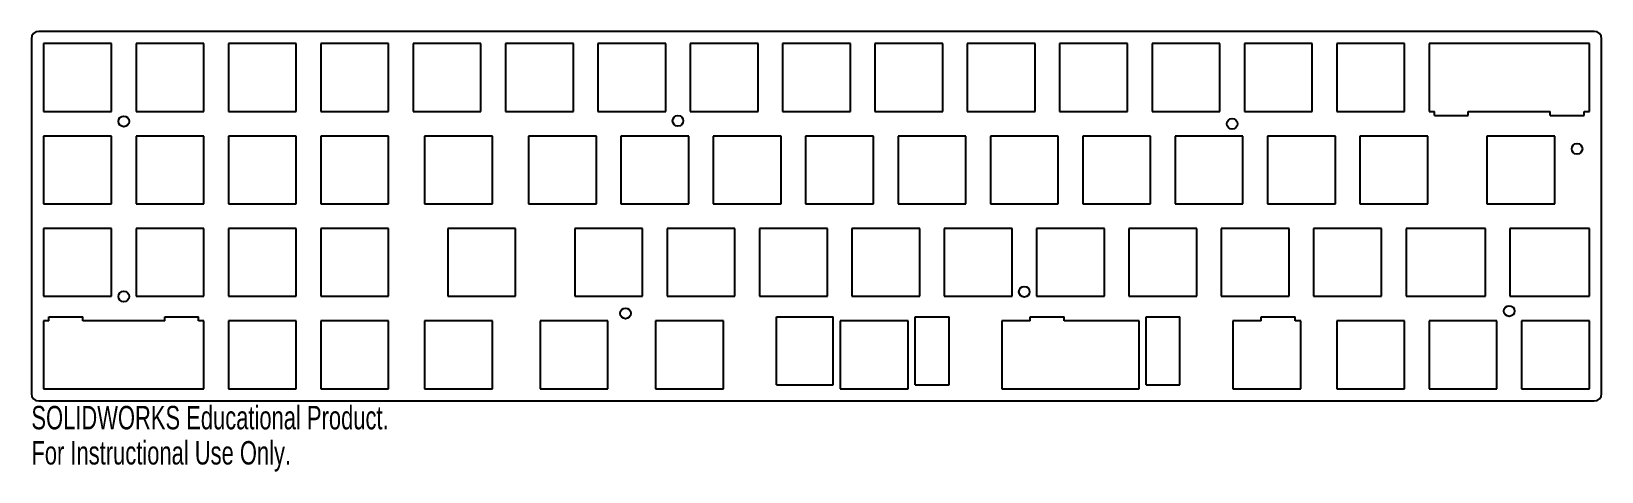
# Model space of a CAD drawing. Header units: millimetres. Extents: x -162 to 162, y -53 to 38.
import ezdxf

# ---------------------------------------------------------------- set-up
doc = ezdxf.new("R2010")
doc.units = ezdxf.units.MM
doc.styles.add('SLDTEXTSTYLE0', font='TXT', dxfattribs={"width": 0.7})

msp = doc.modelspace()

# ---------------------------------------------------------------- linework, layer by layer
at = {"color": 7, "linetype": 'Continuous', "lineweight": 25}
for p, q in [((-161.925, 36.6), (-161.925, -36.6)), ((160.425, 38.1), (-160.425, 38.1)), ((161.925, -36.6), (161.925, 36.6)), ((-145.4, 35.575), (-159.4, 35.575)), ((-159.4, 35.575), (-159.4, 21.575)), ((-145.4, 21.575), (-145.4, 35.575)), ((-126.35, 35.575), (-140.35, 35.575)), ((-140.35, 35.575), (-140.35, 21.575)), ((-126.35, 21.575), (-126.35, 35.575)), ((-107.3, 35.575), (-121.3, 35.575)), ((-121.3, 35.575), (-121.3, 21.575)), ((-107.3, 21.575), (-107.3, 35.575)), ((-88.25, 35.575), (-102.25, 35.575)), ((-102.25, 35.575), (-102.25, 21.575)), ((-88.25, 21.575), (-88.25, 35.575)), ((-69.2, 35.575), (-83.2, 35.575)), ((-83.2, 35.575), (-83.2, 21.575)), ((-69.2, 21.575), (-69.2, 35.575)), ((-50.15, 35.575), (-64.15, 35.575)), ((-64.15, 35.575), (-64.15, 21.575)), ((-50.15, 21.575), (-50.15, 35.575)), ((-31.1, 35.575), (-45.1, 35.575)), ((-45.1, 35.575), (-45.1, 21.575)), ((-31.1, 21.575), (-31.1, 35.575)), ((-12.05, 35.575), (-26.05, 35.575)), ((-26.05, 35.575), (-26.05, 21.575)), ((-12.05, 21.575), (-12.05, 35.575)), ((7, 35.575), (-7, 35.575)), ((-7, 35.575), (-7, 21.575)), ((7, 21.575), (7, 35.575)), ((26.05, 35.575), (12.05, 35.575)), ((12.05, 35.575), (12.05, 21.575)), ((26.05, 21.575), (26.05, 35.575)), ((45.1, 35.575), (31.1, 35.575)), ((31.1, 35.575), (31.1, 21.575)), ((45.1, 21.575), (45.1, 35.575)), ((64.15, 35.575), (50.15, 35.575)), ((50.15, 35.575), (50.15, 21.575)), ((64.15, 21.575), (64.15, 35.575)), ((83.2, 35.575), (69.2, 35.575)), ((69.2, 35.575), (69.2, 21.575)), ((83.2, 21.575), (83.2, 35.575)), ((102.25, 35.575), (88.25, 35.575)), ((88.25, 35.575), (88.25, 21.575)), ((102.25, 21.575), (102.25, 35.575)), ((121.3, 35.575), (107.3, 35.575)), ((107.3, 35.575), (107.3, 21.575)), ((121.3, 21.575), (121.3, 35.575)), ((159.4, 35.575), (126.35, 35.575)), ((126.35, 35.575), (126.35, 21.575)), ((159.4, 21.575), (159.4, 35.575)), ((-159.4, 21.575), (-145.4, 21.575)), ((-140.35, 21.575), (-126.35, 21.575)), ((-121.3, 21.575), (-107.3, 21.575)), ((-102.25, 21.575), (-88.25, 21.575)), ((-83.2, 21.575), (-69.2, 21.575)), ((-64.15, 21.575), (-50.15, 21.575)), ((-45.1, 21.575), (-31.1, 21.575)), ((-26.05, 21.575), (-12.05, 21.575)), ((-7, 21.575), (7, 21.575)), ((12.05, 21.575), (26.05, 21.575)), ((31.1, 21.575), (45.1, 21.575)), ((50.15, 21.575), (64.15, 21.575)), ((69.2, 21.575), (83.2, 21.575)), ((88.25, 21.575), (102.25, 21.575)), ((107.3, 21.575), (121.3, 21.575)), ((126.35, 21.575), (127.437, 21.575)), ((127.437, 20.775), (127.437, 21.575)), ((127.437, 20.775), (134.437, 20.775)), ((134.437, 20.775), (134.437, 21.575)), ((134.437, 21.575), (151.313, 21.575)), ((151.313, 20.775), (151.313, 21.575)), ((151.313, 20.775), (158.313, 20.775)), ((158.313, 20.775), (158.313, 21.575)), ((158.313, 21.575), (159.4, 21.575)), ((-145.4, 16.525), (-159.4, 16.525)), ((-159.4, 16.525), (-159.4, 2.525)), ((-145.4, 2.525), (-145.4, 16.525)), ((-126.35, 16.525), (-140.35, 16.525)), ((-140.35, 16.525), (-140.35, 2.525)), ((-126.35, 2.525), (-126.35, 16.525)), ((-107.3, 16.525), (-121.3, 16.525)), ((-121.3, 16.525), (-121.3, 2.525)), ((-107.3, 2.525), (-107.3, 16.525)), ((-88.25, 16.525), (-102.25, 16.525)), ((-102.25, 16.525), (-102.25, 2.525)), ((-88.25, 2.525), (-88.25, 16.525)), ((-66.81875, 16.525), (-80.81875, 16.525)), ((-80.81875, 16.525), (-80.81875, 2.525)), ((-66.81875, 2.525), (-66.81875, 16.525)), ((-45.3875, 16.525), (-59.3875, 16.525)), ((-59.3875, 16.525), (-59.3875, 2.525)), ((-45.3875, 2.525), (-45.3875, 16.525)), ((-26.3375, 16.525), (-40.3375, 16.525)), ((-40.3375, 16.525), (-40.3375, 2.525)), ((-26.3375, 2.525), (-26.3375, 16.525)), ((-7.2875, 16.525), (-21.2875, 16.525)), ((-21.2875, 16.525), (-21.2875, 2.525)), ((-7.2875, 2.525), (-7.2875, 16.525)), ((11.7625, 16.525), (-2.2375, 16.525)), ((-2.2375, 16.525), (-2.2375, 2.525)), ((11.7625, 2.525), (11.7625, 16.525)), ((30.8125, 16.525), (16.8125, 16.525)), ((16.8125, 16.525), (16.8125, 2.525)), ((30.8125, 2.525), (30.8125, 16.525)), ((49.8625, 16.525), (35.8625, 16.525)), ((35.8625, 16.525), (35.8625, 2.525)), ((49.8625, 2.525), (49.8625, 16.525)), ((68.9125, 16.525), (54.9125, 16.525)), ((54.9125, 16.525), (54.9125, 2.525)), ((68.9125, 2.525), (68.9125, 16.525)), ((87.9625, 16.525), (73.9625, 16.525)), ((73.9625, 16.525), (73.9625, 2.525)), ((87.9625, 2.525), (87.9625, 16.525)), ((107.0125, 16.525), (93.0125, 16.525)), ((93.0125, 16.525), (93.0125, 2.525)), ((107.0125, 2.525), (107.0125, 16.525)), ((126.0625, 16.525), (112.0625, 16.525)), ((112.0625, 16.525), (112.0625, 2.525)), ((126.0625, 2.525), (126.0625, 16.525)), ((152.25625, 16.525), (138.25625, 16.525)), ((138.25625, 16.525), (138.25625, 2.525)), ((152.25625, 2.525), (152.25625, 16.525)), ((-159.4, 2.525), (-145.4, 2.525)), ((-140.35, 2.525), (-126.35, 2.525)), ((-121.3, 2.525), (-107.3, 2.525)), ((-102.25, 2.525), (-88.25, 2.525)), ((-80.81875, 2.525), (-66.81875, 2.525)), ((-59.3875, 2.525), (-45.3875, 2.525)), ((-40.3375, 2.525), (-26.3375, 2.525)), ((-21.2875, 2.525), (-7.2875, 2.525)), ((-2.2375, 2.525), (11.7625, 2.525)), ((16.8125, 2.525), (30.8125, 2.525)), ((35.8625, 2.525), (49.8625, 2.525)), ((54.9125, 2.525), (68.9125, 2.525)), ((73.9625, 2.525), (87.9625, 2.525)), ((93.0125, 2.525), (107.0125, 2.525)), ((112.0625, 2.525), (126.0625, 2.525)), ((138.25625, 2.525), (152.25625, 2.525)), ((-145.4, -2.525), (-159.4, -2.525)), ((-159.4, -2.525), (-159.4, -16.525)), ((-145.4, -16.525), (-145.4, -2.525)), ((-126.35, -2.525), (-140.35, -2.525)), ((-140.35, -2.525), (-140.35, -16.525)), ((-126.35, -16.525), (-126.35, -2.525)), ((-107.3, -2.525), (-121.3, -2.525)), ((-121.3, -2.525), (-121.3, -16.525)), ((-107.3, -16.525), (-107.3, -2.525)), ((-88.25, -2.525), (-102.25, -2.525)), ((-102.25, -2.525), (-102.25, -16.525)), ((-88.25, -16.525), (-88.25, -2.525)), ((-62.05625, -2.525), (-76.05625, -2.525)), ((-76.05625, -2.525), (-76.05625, -16.525)), ((-62.05625, -16.525), (-62.05625, -2.525)), ((-35.8625, -2.525), (-49.8625, -2.525)), ((-49.8625, -2.525), (-49.8625, -16.525)), ((-35.8625, -16.525), (-35.8625, -2.525)), ((-16.8125, -2.525), (-30.8125, -2.525)), ((-30.8125, -2.525), (-30.8125, -16.525)), ((-16.8125, -16.525), (-16.8125, -2.525)), ((2.2375, -2.525), (-11.7625, -2.525)), ((-11.7625, -2.525), (-11.7625, -16.525)), ((2.2375, -16.525), (2.2375, -2.525)), ((21.2875, -2.525), (7.2875, -2.525)), ((7.2875, -2.525), (7.2875, -16.525)), ((21.2875, -16.525), (21.2875, -2.525)), ((40.3375, -2.525), (26.3375, -2.525)), ((26.3375, -2.525), (26.3375, -16.525)), ((40.3375, -16.525), (40.3375, -2.525)), ((59.3875, -2.525), (45.3875, -2.525)), ((45.3875, -2.525), (45.3875, -16.525)), ((59.3875, -16.525), (59.3875, -2.525)), ((78.4375, -2.525), (64.4375, -2.525)), ((64.4375, -2.525), (64.4375, -16.525)), ((78.4375, -16.525), (78.4375, -2.525)), ((97.4875, -2.525), (83.4875, -2.525)), ((83.4875, -2.525), (83.4875, -16.525)), ((97.4875, -16.525), (97.4875, -2.525)), ((116.5375, -2.525), (102.5375, -2.525)), ((102.5375, -2.525), (102.5375, -16.525)), ((116.5375, -16.525), (116.5375, -2.525)), ((137.96875, -2.525), (121.5875, -2.525)), ((121.5875, -2.525), (121.5875, -16.525)), ((137.96875, -16.525), (137.96875, -2.525)), ((159.4, -2.525), (143.01875, -2.525)), ((143.01875, -2.525), (143.01875, -16.525)), ((159.4, -16.525), (159.4, -2.525)), ((-159.4, -16.525), (-145.4, -16.525)), ((-140.35, -16.525), (-126.35, -16.525)), ((-121.3, -16.525), (-107.3, -16.525)), ((-102.25, -16.525), (-88.25, -16.525)), ((-76.05625, -16.525), (-62.05625, -16.525)), ((-49.8625, -16.525), (-35.8625, -16.525)), ((-30.8125, -16.525), (-16.8125, -16.525)), ((-11.7625, -16.525), (2.2375, -16.525)), ((7.2875, -16.525), (21.2875, -16.525)), ((26.3375, -16.525), (40.3375, -16.525)), ((45.3875, -16.525), (59.3875, -16.525)), ((64.4375, -16.525), (78.4375, -16.525)), ((83.4875, -16.525), (97.4875, -16.525)), ((102.5375, -16.525), (116.5375, -16.525)), ((121.5875, -16.525), (137.96875, -16.525)), ((143.01875, -16.525), (159.4, -16.525)), ((-158.313, -21.575), (-159.4, -21.575)), ((-159.4, -21.575), (-159.4, -35.575)), ((-158.313, -20.775), (-151.313, -20.775)), ((-158.313, -21.575), (-158.313, -20.775)), ((-151.313, -21.575), (-151.313, -20.775)), ((-134.437, -21.575), (-151.313, -21.575)), ((-134.437, -20.775), (-127.437, -20.775)), ((-134.437, -21.575), (-134.437, -20.775)), ((-127.437, -21.575), (-127.437, -20.775)), ((-126.35, -21.575), (-127.437, -21.575)), ((-126.35, -35.575), (-126.35, -21.575)), ((-107.3, -21.575), (-121.3, -21.575)), ((-121.3, -21.575), (-121.3, -35.575)), ((-107.3, -35.575), (-107.3, -21.575)), ((-88.25, -21.575), (-102.25, -21.575)), ((-102.25, -21.575), (-102.25, -35.575)), ((-88.25, -35.575), (-88.25, -21.575)), ((-66.81875, -21.575), (-80.81875, -21.575)), ((-80.81875, -21.575), (-80.81875, -35.575)), ((-66.81875, -35.575), (-66.81875, -21.575)), ((-43.00625, -21.575), (-57.00625, -21.575)), ((-57.00625, -21.575), (-57.00625, -35.575)), ((-43.00625, -35.575), (-43.00625, -21.575)), ((-19.19375, -21.575), (-33.19375, -21.575)), ((-33.19375, -21.575), (-33.19375, -35.575)), ((-19.19375, -35.575), (-19.19375, -21.575)), ((-8.26875, -34.775), (-8.26875, -20.775)), ((-8.26875, -20.775), (3.46825, -20.775)), ((3.46825, -34.775), (3.46825, -20.775)), ((4.90625, -21.575), (4.90625, -35.575)), ((18.90625, -21.575), (4.90625, -21.575)), ((18.90625, -35.575), (18.90625, -21.575)), ((20.34425, -20.775), (27.34425, -20.775)), ((20.34425, -34.775), (20.34425, -20.775)), ((27.34425, -34.775), (27.34425, -20.775)), ((44.09325, -21.575), (38.24375, -21.575)), ((38.24375, -21.575), (38.24375, -35.575)), ((44.09325, -20.775), (51.09325, -20.775)), ((44.09325, -21.575), (44.09325, -20.775)), ((51.09325, -21.575), (51.09325, -20.775)), ((66.53125, -21.575), (51.09325, -21.575)), ((66.53125, -35.575), (66.53125, -21.575)), ((67.96925, -20.775), (74.96925, -20.775)), ((67.96925, -34.775), (67.96925, -20.775)), ((74.96925, -34.775), (74.96925, -20.775)), ((91.74375, -21.575), (85.86875, -21.575)), ((85.86875, -21.575), (85.86875, -35.575)), ((91.74375, -20.775), (98.74375, -20.775)), ((91.74375, -21.575), (91.74375, -20.775)), ((98.74375, -21.575), (98.74375, -20.775)), ((99.86875, -21.575), (98.74375, -21.575)), ((99.86875, -35.575), (99.86875, -21.575)), ((121.3, -21.575), (107.3, -21.575)), ((107.3, -21.575), (107.3, -35.575)), ((121.3, -35.575), (121.3, -21.575)), ((140.35, -21.575), (126.35, -21.575)), ((126.35, -21.575), (126.35, -35.575)), ((140.35, -35.575), (140.35, -21.575)), ((159.4, -21.575), (145.4, -21.575)), ((145.4, -21.575), (145.4, -35.575)), ((159.4, -35.575), (159.4, -21.575)), ((-159.4, -35.575), (-126.35, -35.575)), ((-121.3, -35.575), (-107.3, -35.575)), ((-102.25, -35.575), (-88.25, -35.575)), ((-80.81875, -35.575), (-66.81875, -35.575)), ((-57.00625, -35.575), (-43.00625, -35.575)), ((-33.19375, -35.575), (-19.19375, -35.575)), ((-8.26875, -34.775), (3.46825, -34.775)), ((4.90625, -35.575), (18.90625, -35.575)), ((20.34425, -34.775), (27.34425, -34.775)), ((38.24375, -35.575), (66.53125, -35.575)), ((67.96925, -34.775), (74.96925, -34.775)), ((85.86875, -35.575), (99.86875, -35.575)), ((107.3, -35.575), (121.3, -35.575)), ((126.35, -35.575), (140.35, -35.575)), ((145.4, -35.575), (159.4, -35.575)), ((-160.425, -38.1), (160.425, -38.1))]:
    msp.add_line(p, q, dxfattribs=at)
for centre in [(-142.875, 19.55), (-28.575, 19.65), (85.725, 19.05), (156.865, 13.89), (-142.875, -16.57), (42.865, -15.58), (-39.385, -20.04), (142.875, -19.55)]:
    msp.add_circle(centre, 1.1, dxfattribs=at)
for centre, start, end in [((-160.425, 36.6), 90, 180), ((160.425, 36.6), 360, 90), ((-160.425, -36.6), 180, 270), ((160.425, -36.6), 270, 0)]:
    msp.add_arc(centre, 1.5, start, end, dxfattribs=at)

# ---------------------------------------------------------------- texts
at = {"color": 7, "linetype": 'Continuous', "char_height": 4.83362, "attachment_point": 1, "style": 'SLDTEXTSTYLE0'}
for s, insert in [('SOLIDWORKS Educational Product.', (-161.925, -39.11957)), ('For Instructional Use Only.', (-161.925, -46.37))]:
    msp.add_mtext(s, dxfattribs=dict(at, insert=insert))

doc.saveas('drawing.dxf')
